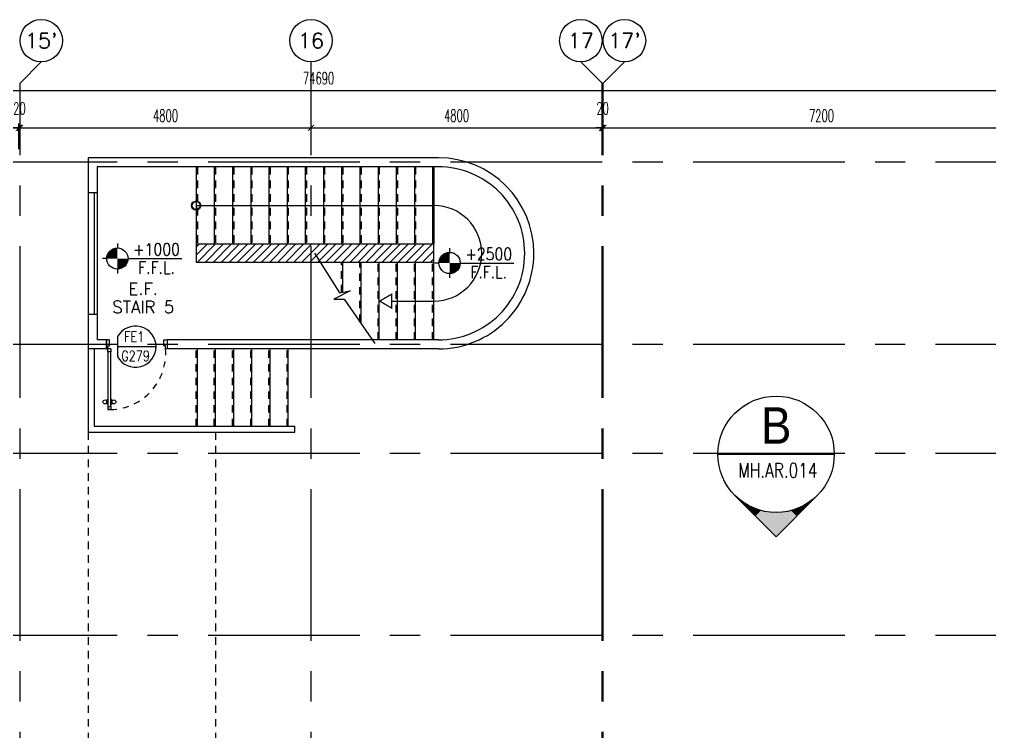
# Model space of a CAD drawing. Extents: x 417866.9 to 417960.2, y 43448 to 43538.2.
# Drawn here: x 417905.91 to 417921.91, y 43526.51 to 43538.25 of the extents above; entities that cross this region are included whole.
import ezdxf
from ezdxf.enums import TextEntityAlignment as Align

# ---------------------------------------------------------------- set-up
doc = ezdxf.new("R2010")
doc.units = 0
doc.header["$MEASUREMENT"] = 0
doc.header["$PDMODE"] = 3
doc.header["$PDSIZE"] = 0.1
for name, pattern in [('2DASHES', [1.7, 0.75, -0.25, 0.1, -0.25, 0.1, -0.25]), ('CENTERX2', [4, 2.5, -0.5, 0.5, -0.5]), ('HIDDEN', [0.375, 0.25, -0.125]), ('HIDDEN2', [0.1875, 0.125, -0.0625])]:
    doc.linetypes.add(name, pattern=pattern)
doc.layers.get('0').update_dxf_attribs({"linetype": 'CONTINUOUS'})
doc.layers.get('DEFPOINTS').update_dxf_attribs({"linetype": 'CONTINUOUS'})
for name, color, linetype in [('AX-CR', 2, 'CONTINUOUS'), ('AX-DIM', 4, 'CONTINUOUS'), ('AX-TXT', 6, 'CONTINUOUS'), ('AXES', 11, 'CENTERX2'), ('DOOR', 4, 'CONTINUOUS'), ('DOOR-CR', 2, 'CONTINUOUS'), ('DOOR-NO', 3, 'CONTINUOUS'), ('Handrail', 4, 'CONTINUOUS'), ('HAT', 8, 'CONTINUOUS'), ('Hatch', 11, 'CONTINUOUS'), ('HIDDEN', 9, 'HIDDEN2'), ('IND-ES', 6, 'CONTINUOUS'), ('IND-ES-L', 6, '2DASHES'), ('IND-ES-TXT', 4, 'CONTINUOUS'), ('LEV-PL', 4, 'CONTINUOUS'), ('RM-NAME', 2, 'CONTINUOUS'), ('ROOF', 7, 'CONTINUOUS'), ('SEC-MRK', 7, 'CONTINUOUS'), ('STR', 5, 'CONTINUOUS'), ('TXT1', 2, 'CONTINUOUS'), ('WALL', 2, 'CONTINUOUS'), ('WIN', 5, 'CONTINUOUS')]:
    doc.layers.add(name, color=color, linetype=linetype)
doc.styles.add('ROMANS', font='ROMANS.shx', dxfattribs={"width": 0.6})
doc.styles.add('S', font='ROMANS.SHX')
doc.styles.add('S5', font='simplex.shx', dxfattribs={"width": 0.77})
doc.styles.add('TTXT', font='swisse.ttf', dxfattribs={"width": 0.6})
doc.dimstyles.new('STANDARD in', dxfattribs={"dimtxt": 0.2, "dimasz": 0.1, "dimexe": 0.07, "dimexo": 0.05, "dimgap": 0.1, "dimtad": 1, "dimdec": 0, "dimlfac": 1000, "dimzin": 0, "dimdsep": 46, "dimtxsty": 'ROMANS', "dimblk": 'ARCHTICK', "dimcen": 0.05, "dimdle": 0.05, "dimclrd": 4, "dimclre": 4, "dimclrt": 2, "dimadec": 0, "dimazin": 0, "dimtfac": 1, "dimtdec": 0, "dimtmove": 2, "dimatfit": 3, "dimfxl": 0, "dimtolj": 1, "dimtzin": 0, "dimarcsym": 0})

# ---------------------------------------------------------------- blocks, each defined once
blk = doc.blocks.new('_ARCHTICK')
at = {"color": 0, "linetype": 'ByBlock', "const_width": 0.15}
blk.add_lwpolyline([(-0.5, -0.5), (0.5, 0.5)], dxfattribs=at)
blk = doc.blocks.new('*D450')
at = {"layer": 'AX-DIM', "color": 4, "linetype": 'ByBlock', "lineweight": -2}
for p, q in [((417910.667, 43536.462), (417915.567, 43536.462)), ((417910.717, 43536.112), (417910.717, 43536.532)), ((417915.517, 43536.112), (417915.517, 43536.532))]:
    blk.add_line(p, q, dxfattribs=at)
at = {"layer": 'DEFPOINTS', "color": 0, "linetype": 'ByBlock'}
for p in [(417915.517, 43536.462), (417910.717, 43536.062), (417915.517, 43536.062)]:
    blk.add_point(p, dxfattribs=at)
at = {"layer": 'AX-DIM', "color": 4, "linetype": 'ByBlock', "lineweight": -2, "xscale": 0.1, "yscale": 0.1, "zscale": 0.1, "rotation": 180}
blk.add_blockref('_ARCHTICK', (417910.717, 43536.462), dxfattribs=at)
at = {"layer": 'AX-DIM', "color": 4, "linetype": 'ByBlock', "lineweight": -2, "xscale": 0.1, "yscale": 0.1, "zscale": 0.1}
blk.add_blockref('_ARCHTICK', (417915.517, 43536.462), dxfattribs=at)
at = {"layer": 'AX-DIM', "color": 2, "linetype": 'ByBlock', "insert": (417913.117, 43536.662), "char_height": 0.2, "attachment_point": 5, "style": 'ROMANS'}
blk.add_mtext('\\A1;4800', dxfattribs=at)
blk = doc.blocks.new('LEV1')
at = {"layer": 'LEV-PL'}
for p, q in [((0, 245), (0, 175)), ((-175, 0), (-245, 0)), ((175, 0), (1061, 0)), ((0, -175), (0, -245))]:
    blk.add_line(p, q, dxfattribs=at)
at = {"layer": 'LEV-PL', "const_width": 175}
for points in [[(-88, 0, -0.414214), (0, 88, -1)], [(88, 0, -0.414214), (0, -88, -1)]]:
    blk.add_lwpolyline(points, format="xyb", dxfattribs=at)
at = {"layer": 'LEV-PL'}
blk.add_circle((0, 0), 175, dxfattribs=at)
at = {"layer": 'LEV-PL', "color": 4, "style": 'S', "width": 0.85}
for tag, p in [('+0000', (646, 50)), ('F.F.L.', (646, -250))]:
    blk.add_attdef(tag, text='', height=200, dxfattribs=at).set_placement(p, align=Align.CENTER)
blk = doc.blocks.new('DD1')
at = {"layer": 'DOOR-CR'}
blk.add_line((-316, 0), (316, 0), dxfattribs=at)
blk.add_lwpolyline([(-316, -166, 3.820224), (-316, 166)], format="xyb", close=True, dxfattribs=at)
at = {"layer": 'DOOR-NO', "color": 255, "style": 'ROMANS'}
for tag, width, p in [('G', 0.8, (-22, 156)), ('0000', 0.7, (-22, -136))]:
    blk.add_attdef(tag, text='', height=196, dxfattribs=dict(at, width=width)).set_placement(p, align=Align.MIDDLE)
blk = doc.blocks.new('AXU')
at = {"layer": 'AX-CR'}
blk.add_circle((0, 350), 350, dxfattribs=at)
at = {"layer": 'AX-TXT', "style": 'ROMANS'}
blk.add_attdef('AX', text='', height=250, dxfattribs=at).set_placement((0, 350), align=Align.MIDDLE)
blk = doc.blocks.new('*D451')
at = {"layer": 'AX-DIM', "color": 4, "linetype": 'ByBlock', "lineweight": -2}
for p, q in [((417915.487, 43536.462), (417922.787, 43536.462)), ((417915.537, 43536.112), (417915.537, 43536.532)), ((417922.737, 43536.112), (417922.737, 43536.532))]:
    blk.add_line(p, q, dxfattribs=at)
at = {"layer": 'DEFPOINTS', "color": 0, "linetype": 'ByBlock'}
for p in [(417922.737, 43536.462), (417915.537, 43536.062), (417922.737, 43536.062)]:
    blk.add_point(p, dxfattribs=at)
at = {"layer": 'AX-DIM', "color": 4, "linetype": 'ByBlock', "lineweight": -2, "xscale": 0.1, "yscale": 0.1, "zscale": 0.1, "rotation": 180}
blk.add_blockref('_ARCHTICK', (417915.537, 43536.462), dxfattribs=at)
at = {"layer": 'AX-DIM', "color": 4, "linetype": 'ByBlock', "lineweight": -2, "xscale": 0.1, "yscale": 0.1, "zscale": 0.1}
blk.add_blockref('_ARCHTICK', (417922.737, 43536.462), dxfattribs=at)
at = {"layer": 'AX-DIM', "color": 2, "linetype": 'ByBlock', "insert": (417919.137, 43536.662), "char_height": 0.2, "attachment_point": 5, "style": 'ROMANS'}
blk.add_mtext('\\A1;7200', dxfattribs=at)
blk = doc.blocks.new('*D459')
at = {"layer": 'AX-DIM', "color": 4, "linetype": 'ByBlock', "lineweight": -2}
for p, q in [((417915.517, 43536.462), (417915.417, 43536.462)), ((417915.517, 43536.112), (417915.517, 43536.532)), ((417915.517, 43536.462), (417915.537, 43536.462)), ((417915.537, 43536.112), (417915.537, 43536.532)), ((417915.537, 43536.462), (417915.637, 43536.462))]:
    blk.add_line(p, q, dxfattribs=at)
at = {"layer": 'DEFPOINTS', "color": 0, "linetype": 'ByBlock'}
for p in [(417915.537, 43536.462), (417915.517, 43536.062), (417915.537, 43536.062)]:
    blk.add_point(p, dxfattribs=at)
at = {"layer": 'AX-DIM', "color": 4, "linetype": 'ByBlock', "lineweight": -2, "xscale": 0.1, "yscale": 0.1, "zscale": 0.1}
blk.add_blockref('_ARCHTICK', (417915.517, 43536.462), dxfattribs=at)
at = {"layer": 'AX-DIM', "color": 4, "linetype": 'ByBlock', "lineweight": -2, "xscale": 0.1, "yscale": 0.1, "zscale": 0.1, "rotation": 180}
blk.add_blockref('_ARCHTICK', (417915.537, 43536.462), dxfattribs=at)
at = {"layer": 'AX-DIM', "color": 2, "linetype": 'ByBlock', "insert": (417915.527, 43536.782), "char_height": 0.2, "attachment_point": 5, "style": 'ROMANS'}
blk.add_mtext('\\A1;20', dxfattribs=at)
blk = doc.blocks.new('*D410')
at = {"layer": 'AX-DIM', "color": 4, "lineweight": -2}
for p, q in [((417873.447, 43537.08), (417948.237, 43537.08)), ((417873.497, 43534.597), (417873.497, 43537.15)), ((417948.187, 43526.662), (417948.187, 43537.15))]:
    blk.add_line(p, q, dxfattribs=at)
at = {"layer": 'DEFPOINTS', "color": 0}
for p in [(417948.187, 43537.08), (417873.497, 43534.547), (417948.187, 43526.612)]:
    blk.add_point(p, dxfattribs=at)
at = {"layer": 'AX-DIM', "color": 4, "lineweight": -2, "xscale": 0.1, "yscale": 0.1, "zscale": 0.1, "rotation": 180}
blk.add_blockref('_ARCHTICK', (417873.497, 43537.08), dxfattribs=at)
at = {"layer": 'AX-DIM', "color": 4, "lineweight": -2, "xscale": 0.1, "yscale": 0.1, "zscale": 0.1}
blk.add_blockref('_ARCHTICK', (417948.187, 43537.08), dxfattribs=at)
at = {"layer": 'AX-DIM', "color": 2, "insert": (417910.842, 43537.28), "char_height": 0.2, "attachment_point": 5, "style": 'ROMANS'}
blk.add_mtext('\\A1;74690', dxfattribs=at)
blk = doc.blocks.new('*D448')
at = {"layer": 'AX-DIM', "color": 4, "linetype": 'ByBlock', "lineweight": -2}
for p, q in [((417898.647, 43536.462), (417905.947, 43536.462)), ((417898.697, 43536.112), (417898.697, 43536.532)), ((417905.897, 43536.112), (417905.897, 43536.532))]:
    blk.add_line(p, q, dxfattribs=at)
at = {"layer": 'DEFPOINTS', "color": 0, "linetype": 'ByBlock'}
for p in [(417905.897, 43536.462), (417898.697, 43536.062), (417905.897, 43536.062)]:
    blk.add_point(p, dxfattribs=at)
at = {"layer": 'AX-DIM', "color": 4, "linetype": 'ByBlock', "lineweight": -2, "xscale": 0.1, "yscale": 0.1, "zscale": 0.1, "rotation": 180}
blk.add_blockref('_ARCHTICK', (417898.697, 43536.462), dxfattribs=at)
at = {"layer": 'AX-DIM', "color": 4, "linetype": 'ByBlock', "lineweight": -2, "xscale": 0.1, "yscale": 0.1, "zscale": 0.1}
blk.add_blockref('_ARCHTICK', (417905.897, 43536.462), dxfattribs=at)
at = {"layer": 'AX-DIM', "color": 2, "linetype": 'ByBlock', "insert": (417902.297, 43536.662), "char_height": 0.2, "attachment_point": 5, "style": 'ROMANS'}
blk.add_mtext('\\A1;7200', dxfattribs=at)
blk = doc.blocks.new('*D449')
at = {"layer": 'AX-DIM', "color": 4, "linetype": 'ByBlock', "lineweight": -2}
for p, q in [((417905.867, 43536.462), (417910.767, 43536.462)), ((417905.917, 43536.112), (417905.917, 43536.532)), ((417910.717, 43536.112), (417910.717, 43536.532))]:
    blk.add_line(p, q, dxfattribs=at)
at = {"layer": 'DEFPOINTS', "color": 0, "linetype": 'ByBlock'}
for p in [(417910.717, 43536.462), (417905.917, 43536.062), (417910.717, 43536.062)]:
    blk.add_point(p, dxfattribs=at)
at = {"layer": 'AX-DIM', "color": 4, "linetype": 'ByBlock', "lineweight": -2, "xscale": 0.1, "yscale": 0.1, "zscale": 0.1, "rotation": 180}
blk.add_blockref('_ARCHTICK', (417905.917, 43536.462), dxfattribs=at)
at = {"layer": 'AX-DIM', "color": 4, "linetype": 'ByBlock', "lineweight": -2, "xscale": 0.1, "yscale": 0.1, "zscale": 0.1}
blk.add_blockref('_ARCHTICK', (417910.717, 43536.462), dxfattribs=at)
at = {"layer": 'AX-DIM', "color": 2, "linetype": 'ByBlock', "insert": (417908.317, 43536.662), "char_height": 0.2, "attachment_point": 5, "style": 'ROMANS'}
blk.add_mtext('\\A1;4800', dxfattribs=at)
blk = doc.blocks.new('*D460')
at = {"layer": 'AX-DIM', "color": 4, "linetype": 'ByBlock', "lineweight": -2}
for p, q in [((417905.897, 43536.462), (417905.797, 43536.462)), ((417905.897, 43536.112), (417905.897, 43536.532)), ((417905.897, 43536.462), (417905.917, 43536.462)), ((417905.917, 43536.112), (417905.917, 43536.532)), ((417905.917, 43536.462), (417906.017, 43536.462))]:
    blk.add_line(p, q, dxfattribs=at)
at = {"layer": 'DEFPOINTS', "color": 0, "linetype": 'ByBlock'}
for p in [(417905.917, 43536.462), (417905.897, 43536.062), (417905.917, 43536.062)]:
    blk.add_point(p, dxfattribs=at)
at = {"layer": 'AX-DIM', "color": 4, "linetype": 'ByBlock', "lineweight": -2, "xscale": 0.1, "yscale": 0.1, "zscale": 0.1}
blk.add_blockref('_ARCHTICK', (417905.897, 43536.462), dxfattribs=at)
at = {"layer": 'AX-DIM', "color": 4, "linetype": 'ByBlock', "lineweight": -2, "xscale": 0.1, "yscale": 0.1, "zscale": 0.1, "rotation": 180}
blk.add_blockref('_ARCHTICK', (417905.917, 43536.462), dxfattribs=at)
at = {"layer": 'AX-DIM', "color": 2, "linetype": 'ByBlock', "insert": (417905.907, 43536.782), "char_height": 0.2, "attachment_point": 5, "style": 'ROMANS'}
blk.add_mtext('\\A1;20', dxfattribs=at)
blk = doc.blocks.new('STL-DR')
at = {"layer": 'DOOR', "color": 0, "linetype": 'ByBlock'}
for p, q in [((50, 0), (0, 0)), ((0, -150), (0, 0)), ((50, -100), (50, 0)), ((0, -150), (25, -150)), ((25, -100), (50, -100)), ((25, -150), (25, -100)), ((75, -150), (25, -150)), ((25, -200), (25, -150)), ((75, -150), (75, -200)), ((950, -100), (950, 0)), ((950, 0), (1000, 0)), ((975, -100), (950, -100)), ((975, -150), (975, -100)), ((1000, -150), (975, -150)), ((1000, 0), (1000, -150)), ((75, -200), (25, -200)), ((18, -990), (9, -990)), ((9, -1055), (9, -990)), ((18, -1055), (9, -1055)), ((18, -978), (18, -1068)), ((25, -978), (18, -978)), ((18, -1055), (18, -990)), ((25, -1068), (18, -1068)), ((25, -1100), (75, -1100)), ((25, -1100), (25, -1150)), ((75, -978), (82, -978)), ((75, -1068), (82, -1068)), ((75, -1100), (75, -1150)), ((82, -978), (82, -1068)), ((82, -990), (91, -990)), ((82, -1055), (82, -990)), ((82, -1055), (91, -1055)), ((91, -1055), (91, -990)), ((25, -1150), (75, -1150)), ((75, -1150), (25, -1150))]:
    blk.add_line(p, q, dxfattribs=at)
at = {"layer": 'DOOR', "linetype": 'ByBlock'}
for p, q in [((25, -200), (25, -1100)), ((75, -1100), (75, -200))]:
    blk.add_line(p, q, dxfattribs=at)
at = {"layer": 'DOOR', "color": 0, "linetype": 'ByBlock'}
for centre in [(-24, -1023), (124, -1023)]:
    blk.add_circle(centre, 32.4, dxfattribs=at)
at = {"layer": 'DOOR', "linetype": 'HIDDEN', "ltscale": 0.5}
blk.add_arc((50, -223), 928, 271.544, 4.4816, dxfattribs=at)
at = {"layer": 'WALL'}
for p, q in [((0, 0), (0, -150)), ((0, 0), (0, -150)), ((1000, 0), (1000, -150))]:
    blk.add_line(p, q, dxfattribs=at)
blk = doc.blocks.new('AR1-EL')
at = {"layer": 'IND-ES'}
for q in [(-566, 566), (566, 566)]:
    blk.add_line((0, 1131), q, dxfattribs=at)
for points in [[(0, 800), (0, 1131), (-104, 793), (-221, 910)], [(0, 800), (0, 1131), (104, 793), (221, 910)], [(-207, 773), (-283, 849), (-306, 739), (-349, 782)], [(-104, 793), (-221, 910), (-207, 773), (-283, 849)], [(104, 793), (221, 910), (207, 773), (283, 849)], [(207, 773), (283, 849), (306, 739), (349, 782)], [(-400, 693), (-419, 712), (-487, 634), (-492, 640)], [(-306, 739), (-349, 782), (-400, 693), (-419, 712)], [(306, 739), (349, 782), (400, 693), (419, 712)], [(400, 693), (419, 712), (487, 634), (492, 640)], [(-492, 640), (-487, 634), (-566, 566)], [(492, 640), (487, 634), (566, 566)]]:
    blk.add_solid(points, dxfattribs=at)

msp = doc.modelspace()

# ---------------------------------------------------------------- hatches: boundary and pattern name
at = {"layer": 'Hatch'}
h = msp.add_hatch(dxfattribs=at)
h.set_pattern_fill('ANSI31', color=256, scale=0.75, style=0)
h.set_pattern_definition([(45, (0, 0), (-0.066291260736, 0.066291260736), [])])
h.paths.add_polyline_path([(417910.7166, 43534.5443), (417908.8218, 43534.5443), (417908.8218, 43534.2443), (417910.7166, 43534.2443)])
h.paths.add_polyline_path([(417912.7418, 43534.5443), (417910.7166, 43534.5443), (417910.7166, 43534.2443), (417912.7418, 43534.2443)])

# ---------------------------------------------------------------- linework, layer by layer
for p, q in [((417910.7759, 43534.3983), (417911.185, 43533.743)), ((417911.3604, 43533.7781), (417911.0915, 43533.6377)), ((417911.185, 43533.743), (417911.3604, 43533.7781)), ((417911.0915, 43533.6377), (417911.2618, 43533.6377)), ((417911.2618, 43533.6377), (417911.7696, 43532.9064))]:
    msp.add_line(p, q)
at = {"layer": 'AXES'}
for p, q in [((417905.9166, 43537.1991), (417906.2666, 43537.5491)), ((417910.7166, 43460.01), (417910.7166, 43537.5491)), ((417915.5166, 43537.1991), (417915.1666, 43537.5491)), ((417915.5366, 43537.1991), (417915.8866, 43537.5491)), ((417905.9166, 43460.01), (417905.9166, 43537.1991)), ((417915.5166, 43460.01), (417915.5166, 43537.1991)), ((417915.5366, 43460.01), (417915.5366, 43537.1991)), ((417959.5194, 43535.8943), (417889.6966, 43535.8943)), ((417959.5194, 43532.8943), (417889.6966, 43532.8943)), ((417959.5194, 43531.0943), (417889.6966, 43531.0943)), ((417959.5194, 43528.0943), (417889.6966, 43528.0943))]:
    msp.add_line(p, q, dxfattribs=at)
at = {"layer": 'Handrail'}
for p, q in [((417907.0416, 43532.8193), (417907.0416, 43531.4443)), ((417907.1416, 43532.8193), (417907.1416, 43531.5443)), ((417907.0416, 43531.4443), (417910.4492, 43531.4443)), ((417907.1416, 43531.5443), (417910.4492, 43531.5443)), ((417910.4492, 43531.4443), (417910.4492, 43531.5443))]:
    msp.add_line(p, q, dxfattribs=at)
at = {"layer": 'HIDDEN'}
for p, q in [((417907.0416, 43531.4443), (417907.0416, 43525.7443)), ((417909.1416, 43531.4443), (417909.1416, 43525.7443))]:
    msp.add_line(p, q, dxfattribs=at)
at = {"layer": 'IND-ES'}
msp.add_line((417917.4278, 43531.0819), (417919.3478, 43531.0819), dxfattribs=at)
msp.add_line((417917.4278, 43531.0819), (417919.3478, 43531.0819), dxfattribs=at)
at = {"layer": 'IND-ES-L', "linetype": 'ByBlock'}
msp.add_ellipse((417918.3878, 43531.0819), major_axis=(-0.96, -0.0001), ratio=0.9999999, start_param=-0.0000763, end_param=6.283109, dxfattribs=at)
at = {"layer": 'ROOF'}
for p, q in [((417912.7418, 43534.5443), (417908.8218, 43534.5443)), ((417908.8218, 43534.5443), (417908.8218, 43534.2443)), ((417912.7418, 43534.2443), (417912.7418, 43534.5443)), ((417912.7418, 43534.2443), (417908.8218, 43534.2443))]:
    msp.add_line(p, q, dxfattribs=at)
at = {"layer": 'STR'}
for p, q in [((417908.8218, 43535.8193), (417908.8218, 43534.5443)), ((417909.1218, 43535.8193), (417909.1218, 43534.5443)), ((417909.4218, 43535.8193), (417909.4218, 43534.5443)), ((417909.7218, 43535.8193), (417909.7218, 43534.5443)), ((417910.0218, 43535.8193), (417910.0218, 43534.5443)), ((417910.3218, 43535.8193), (417910.3218, 43534.5443)), ((417910.6218, 43535.8193), (417910.6218, 43534.5443)), ((417910.9218, 43535.8193), (417910.9218, 43534.5443)), ((417911.2218, 43535.8193), (417911.2218, 43534.5443)), ((417911.5218, 43535.8193), (417911.5218, 43534.5443)), ((417911.8218, 43535.8193), (417911.8218, 43534.5443)), ((417912.1218, 43535.8193), (417912.1218, 43534.5443)), ((417912.4218, 43535.8193), (417912.4218, 43534.5443)), ((417912.7218, 43535.8193), (417912.7218, 43534.5443)), ((417912.7418, 43535.8193), (417912.7418, 43534.5443)), ((417908.8218, 43535.1818), (417912.7443, 43535.1818)), ((417911.2418, 43533.7544), (417911.2418, 43534.2443)), ((417911.5418, 43533.2344), (417911.5418, 43534.2443)), ((417911.8418, 43532.9693), (417911.8418, 43534.2443)), ((417912.1418, 43532.9693), (417912.1418, 43534.2443)), ((417912.4418, 43532.9693), (417912.4418, 43534.2443)), ((417912.7418, 43532.9693), (417912.7418, 43534.2443)), ((417912.0487, 43533.6068), (417912.7443, 43533.6068)), ((417908.8418, 43531.5443), (417908.8418, 43532.8193)), ((417909.1418, 43531.5443), (417909.1418, 43532.8193)), ((417909.4418, 43531.5443), (417909.4418, 43532.8193)), ((417909.7418, 43531.5443), (417909.7418, 43532.8193)), ((417910.0418, 43531.5443), (417910.0418, 43532.8193)), ((417910.3418, 43531.5443), (417910.3418, 43532.8193))]:
    msp.add_line(p, q, dxfattribs=at)
at = {"layer": 'STR', "linetype": 'HIDDEN2'}
for p, q in [((417908.8418, 43535.8193), (417908.8418, 43534.5443)), ((417909.1418, 43535.8193), (417909.1418, 43534.5443)), ((417909.4418, 43535.8193), (417909.4418, 43534.5443)), ((417909.7418, 43535.8193), (417909.7418, 43534.5443)), ((417910.0418, 43535.8193), (417910.0418, 43534.5443)), ((417910.3418, 43535.8193), (417910.3418, 43534.5443)), ((417910.6418, 43535.8193), (417910.6418, 43534.5443)), ((417910.9418, 43535.8193), (417910.9418, 43534.5443)), ((417911.2418, 43535.8193), (417911.2418, 43534.5443)), ((417911.5418, 43535.8193), (417911.5418, 43534.5443)), ((417911.8418, 43535.8193), (417911.8418, 43534.5443)), ((417912.1418, 43535.8193), (417912.1418, 43534.5443)), ((417912.4418, 43535.8193), (417912.4418, 43534.5443)), ((417912.7218, 43535.8193), (417912.7218, 43534.5443)), ((417912.7418, 43535.8193), (417912.7418, 43534.5443)), ((417911.2218, 43533.7504), (417911.2218, 43534.2443)), ((417911.5218, 43533.2632), (417911.5218, 43534.2443)), ((417911.8218, 43532.9693), (417911.8218, 43534.2443)), ((417912.1218, 43532.9693), (417912.1218, 43534.2443)), ((417912.4218, 43532.9693), (417912.4218, 43534.2443)), ((417912.7218, 43532.9693), (417912.7218, 43534.2443)), ((417908.8218, 43531.5443), (417908.8218, 43532.8193)), ((417909.1218, 43531.5443), (417909.1218, 43532.8193)), ((417909.4218, 43531.5443), (417909.4218, 43532.8193)), ((417909.7218, 43531.5443), (417909.7218, 43532.8193)), ((417910.0218, 43531.5443), (417910.0218, 43532.8193)), ((417910.3218, 43531.5443), (417910.3218, 43532.8193))]:
    msp.add_line(p, q, dxfattribs=at)
at = {"layer": 'STR', "const_width": 0.0215}
msp.add_lwpolyline([(417912.0487, 43533.7223), (417912.0487, 43533.4914), (417911.8487, 43533.6068)], close=True, dxfattribs=at)
at = {"layer": 'STR'}
for radius in [0.075, 0.065]:
    msp.add_circle((417908.8218, 43535.1818), radius, dxfattribs=at)
msp.add_arc((417912.7443, 43534.3943), 0.7875, 270, 90, dxfattribs=at)
at = {"layer": 'WALL'}
for p, q in [((417912.8172, 43535.9693), (417907.0416, 43535.9693)), ((417907.0416, 43535.9693), (417907.0416, 43535.3943)), ((417912.8172, 43535.8193), (417907.1916, 43535.8193)), ((417907.1916, 43535.8193), (417907.1916, 43535.3943)), ((417907.0416, 43535.3943), (417907.1916, 43535.3943)), ((417907.0416, 43533.3943), (417907.1916, 43533.3943)), ((417907.0416, 43533.3943), (417907.0416, 43532.8193)), ((417907.1916, 43533.3943), (417907.1916, 43532.9693)), ((417907.3416, 43532.9693), (417907.1916, 43532.9693)), ((417907.3416, 43532.9693), (417907.3416, 43532.8193)), ((417912.8172, 43532.9693), (417908.3416, 43532.9693)), ((417908.3416, 43532.9693), (417908.3416, 43532.8193)), ((417907.3416, 43532.8193), (417907.0416, 43532.8193)), ((417912.8172, 43532.8193), (417908.3416, 43532.8193))]:
    msp.add_line(p, q, dxfattribs=at)
for radius, start, end in [(1.575, 0, 90), (1.425, 0, 90.00002), (1.425, 269.99997, 0), (1.575, 269.99997, 0)]:
    msp.add_arc((417912.8172, 43534.3943), radius, start, end, dxfattribs=at)
at = {"layer": 'WIN'}
for p, q in [((417907.0416, 43535.3943), (417907.0416, 43533.3943)), ((417907.1416, 43535.3943), (417907.1416, 43533.3943)), ((417907.1916, 43535.3943), (417907.1916, 43533.3943))]:
    msp.add_line(p, q, dxfattribs=at)

# ---------------------------------------------------------------- block references
at = {"layer": 'AXES', "xscale": 0.001000000047497451, "yscale": 0.0009999999892897904, "zscale": 0.001}
for p, values in [((417906.2666, 43537.5491), {'AX': "15'"}), ((417910.7166, 43537.5491), {'AX': '16'}), ((417915.1666, 43537.5491), {'AX': '17'}), ((417915.8866, 43537.5491), {'AX': "17'"})]:
    msp.add_blockref('AXU', p, dxfattribs=at).add_auto_attribs(values)
at = {"layer": 'DOOR', "color": 1, "xscale": 0.001000000047497451, "yscale": 0.0009999999892897904, "zscale": 0.001}
msp.add_blockref('STL-DR', (417907.3416, 43532.9693), dxfattribs=at)
at = {"layer": 'DOOR-NO'}
ref = msp.add_blockref('DD1', (417907.8417, 43532.856), dxfattribs=dict(at, xscale=0.001000000047497451, yscale=0.0009999999892897904, zscale=0.001))
ref.add_attrib('G', 'FE1', dxfattribs={"height": 0.17, "style": 'ROMANS', "width": 0.8}).set_placement((417907.7998, 43533.0183), align=Align.MIDDLE)
ref.add_attrib('000', 'G279', dxfattribs={"height": 0.17, "style": 'ROMANS', "width": 0.8}).set_placement((417907.823, 43532.7041), align=Align.MIDDLE)
at = {"layer": 'HAT', "xscale": 0.001000000047497451, "yscale": 0.0009999999892897904, "zscale": 0.001}
for p, values in [((417907.5229, 43534.3088), {'F.F.L.': 'F.F.L.', '+0000': '+1000'}), ((417913.0022, 43534.2343), {'F.F.L.': 'F.F.L.', '+0000': '+2500'})]:
    msp.add_blockref('LEV1', p, dxfattribs=at).add_auto_attribs(values)
at = {"layer": 'SEC-MRK', "color": 1, "zscale": 0.0012, "rotation": 180}
for xscale, yscale in [(0.001200000056996942, 0.001199999984237365), (0.001199999998789281, 0.001199999998789281)]:
    msp.add_blockref('AR1-EL', (417918.3878, 43531.0819), dxfattribs=dict(at, xscale=xscale, yscale=yscale))

# ---------------------------------------------------------------- texts
at = {"layer": 'IND-ES-TXT', "color": 2, "style": 'S5', "width": 0.77}
msp.add_attdef('MH.AR.014', text='AR02', height=0.24, dxfattribs=at).set_placement((417918.4166, 43530.8181), align=Align.MIDDLE)
at = {"layer": 'RM-NAME', "style": 'ROMANS'}
for s, p in [('E.F.', (417907.9496, 43533.81)), ('STAIR 5', (417907.9496, 43533.51))]:
    msp.add_text(s, height=0.2, dxfattribs=at).set_placement(p, align=Align.MIDDLE)
at = {"layer": 'TXT1', "color": 6, "style": 'TTXT', "width": 0.9}
msp.add_attdef('B', text='C', height=0.6018, dxfattribs=at).set_placement((417918.389, 43531.2554), align=Align.CENTER)

# ---------------------------------------------------------------- dimensions: what is measured, and where the dimension line sits
at = {"layer": 'AX-DIM'}
dim = msp.add_linear_dim(base=(417948.1866, 43537.0798), p1=(417873.4966, 43534.5472), p2=(417948.1866, 43526.612), dimstyle='STANDARD in', dxfattribs=at)
dim.commit()
dim.dimension.update_dxf_attribs({"geometry": '*D410', "text_midpoint": (417910.8416, 43537.2798)})
at = {"layer": 'AX-DIM', "color": 1, "linetype": 'ByBlock'}
for base, p1, p2, picture, middle in [((417905.9166, 43536.4616), (417905.8966, 43536.0616), (417905.9166, 43536.0616), '*D460', (417905.9066, 43536.7816)), ((417915.5366, 43536.4616), (417915.5166, 43536.0616), (417915.5366, 43536.0616), '*D459', (417915.5266, 43536.7816)), ((417905.8966, 43536.4616), (417898.6966, 43536.0616), (417905.8966, 43536.0616), '*D448', (417902.2966, 43536.6616)), ((417910.7166, 43536.4616), (417905.9166, 43536.0616), (417910.7166, 43536.0616), '*D449', (417908.3166, 43536.6616)), ((417915.5166, 43536.4616), (417910.7166, 43536.0616), (417915.5166, 43536.0616), '*D450', (417913.1166, 43536.6616)), ((417922.7366, 43536.4616), (417915.5366, 43536.0616), (417922.7366, 43536.0616), '*D451', (417919.1366, 43536.6616))]:
    dim = msp.add_linear_dim(base=base, p1=p1, p2=p2, dimstyle='STANDARD in', dxfattribs=at)
    dim.commit()
    dim.dimension.update_dxf_attribs({"geometry": picture, "text_midpoint": middle})

doc.saveas('drawing.dxf')
